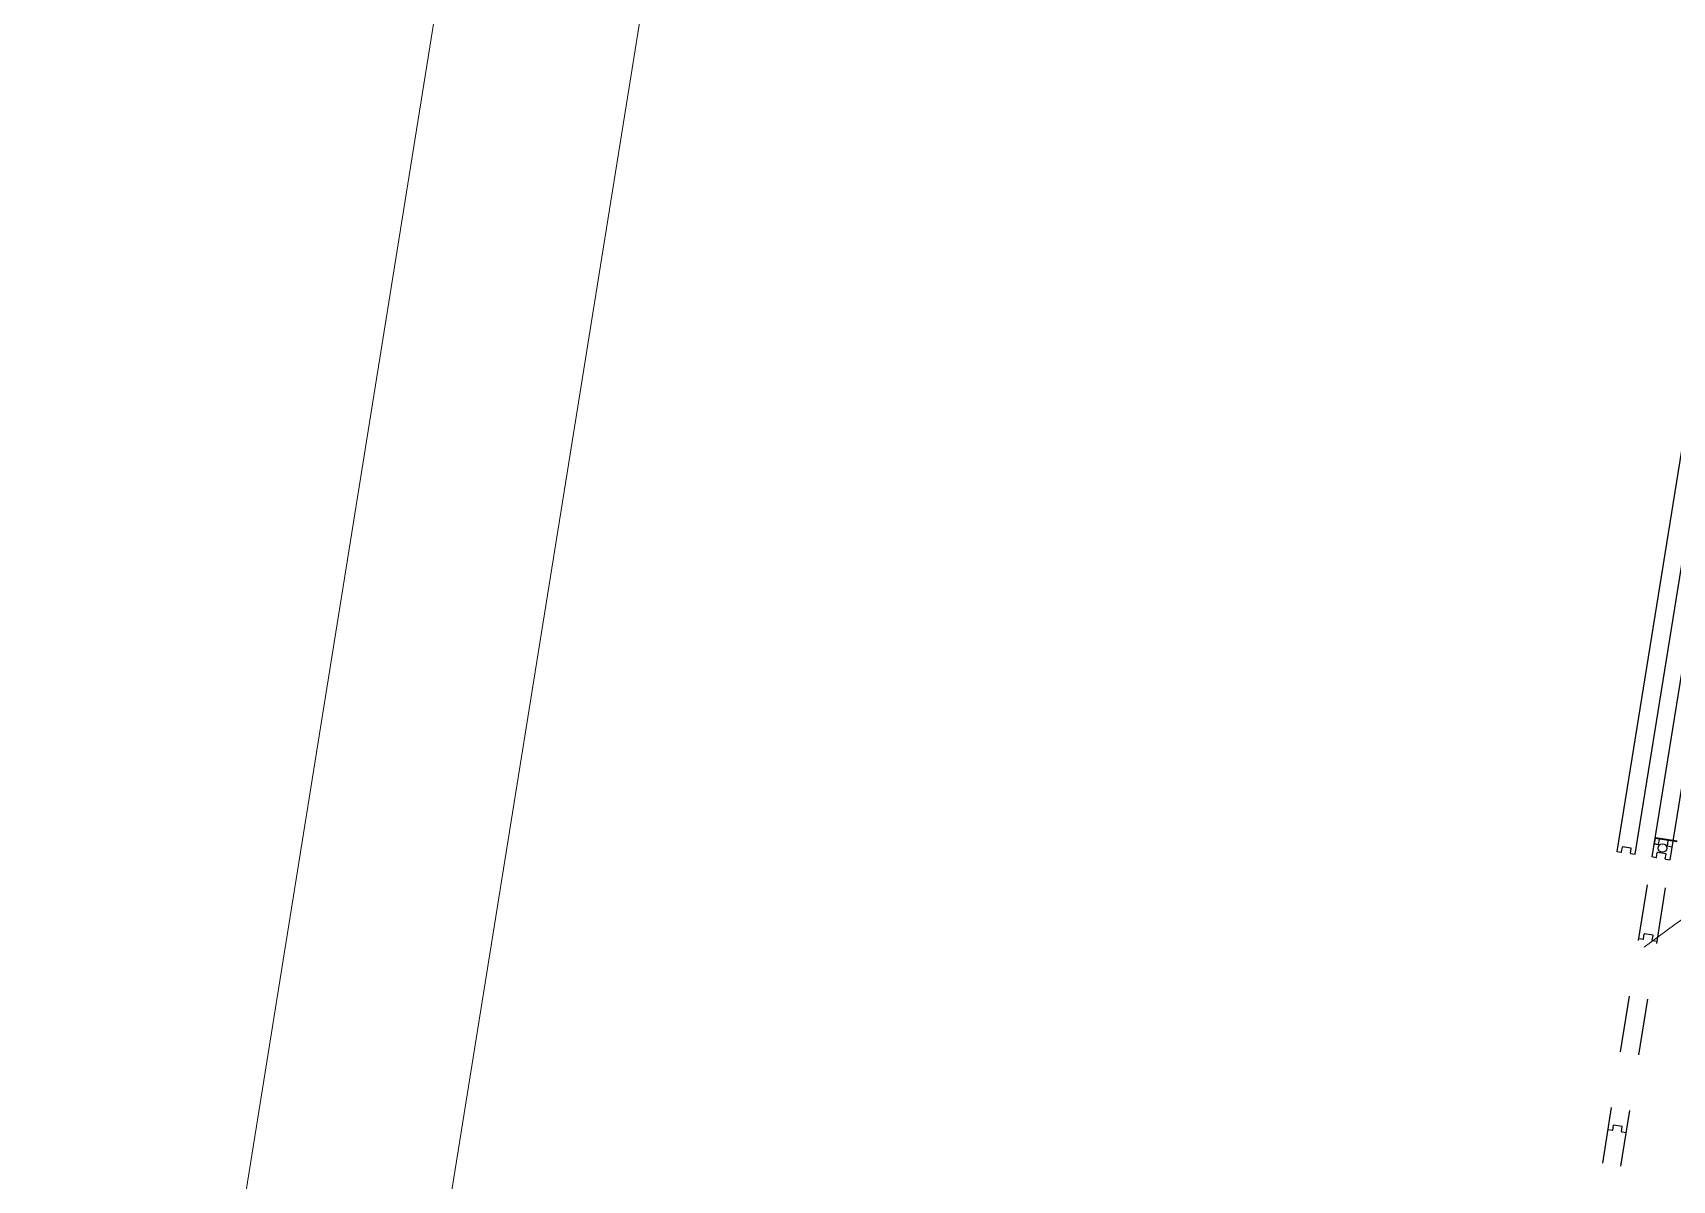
# Model space of a CAD drawing. Header units: centimetres. Extents: x 139057 to 200038, y 34824 to 80516.
# Drawn here: x 164044 to 164771, y 60285 to 60794 of the extents above; entities that cross this region are included whole.
import ezdxf

# ---------------------------------------------------------------- set-up
doc = ezdxf.new("R2010")
doc.units = ezdxf.units.CM
doc.header["$LTSCALE"] = 100
doc.linetypes.add('HIDDEN', pattern=[0.5, 0.25, -0.25])
doc.layers.get('0').update_dxf_attribs({"lineweight": 0})
doc.layers.add('410_STRUTTURE_001-AM_0', color=7, linetype='Continuous', lineweight=0)
doc.layers.add('440_SIMBOLI_001-AM_0', color=31, linetype='Continuous', lineweight=0)
doc.layers.add('A-SI-PORTONI TF', color=1, linetype='Continuous')

# ---------------------------------------------------------------- blocks, each defined once
blk = doc.blocks.new('P2_TF113')
at = {"ltscale": 150}
for p, q in [((7720, -25.1), (3897, -25.1)), ((3897, -107.1), (7720, -107.1)), ((7720, -182.1), (3897, -182.1)), ((7696.2, -205), (7696.2, -242.6)), ((7696.2, -207.8), (7696.2, -239.9)), ((7696.2, -207.8), (7696.2, -239.8)), ((7719, -204), (7697.2, -204)), ((7720, -203), (7720, -182.1)), ((3897, -264.1), (7720, -264.1)), ((7719, -243.6), (7697.2, -243.6)), ((7720, -264.1), (7720, -244.6))]:
    blk.add_line(p, q, dxfattribs=at)
at = {"ltscale": 10}
for p, q in [((7633.7, -7.8), (7633.7, -103.4)), ((7635.7, -8.8), (7635.7, -103.4)), ((7635.7, -57.1), (7636.9, -57.1)), ((7635.7, -57.1), (7635.7, -107.1)), ((7636.9, -57.1), (7636.9, -106.1)), ((7633.7, -103.4), (7635.7, -103.4)), ((7635.7, -107.1), (7660.7, -107.1)), ((7636.9, -106.1), (7659.7, -106.1)), ((7659.7, -106.1), (7659.7, -97.1)), ((7660.7, -97.1), (7659.7, -97.1)), ((7660.7, -107.1), (7660.7, -97.1))]:
    blk.add_line(p, q, dxfattribs=at)
for p, q in [((7636.9, -48), (7636.9, -85.6)), ((7636.9, -48), (7636.9, -85.6)), ((7659.7, -47), (7637.9, -47)), ((7660.7, -46), (7660.7, -26.1)), ((7659.7, -86.6), (7637.9, -86.6)), ((7660.7, -106.1), (7660.7, -87.6))]:
    blk.add_line(p, q)
at = {"linetype": 'HIDDEN', "ltscale": 10}
for p, q in [((11595.7, -25.1), (7661.7, -25.1)), ((8061.9, -48), (8061.9, -85.6)), ((8061.9, -48), (8061.9, -85.6)), ((8084.7, -47), (8062.9, -47)), ((8085.7, -46), (8085.7, -26.1)), ((8920.9, -48), (8920.9, -85.6)), ((8920.9, -48), (8920.9, -85.6)), ((8943.7, -47), (8921.9, -47)), ((8944.7, -46), (8944.7, -26.1)), ((11595.7, -107.1), (7661.7, -107.1)), ((8084.7, -86.6), (8062.9, -86.6)), ((8085.7, -106.1), (8085.7, -87.6)), ((8943.7, -86.6), (8921.9, -86.6)), ((8944.7, -106.1), (8944.7, -87.6))]:
    blk.add_line(p, q, dxfattribs=at)
at = {"ltscale": 60}
for p, q in [((7696.2, -48), (7696.2, -85.6)), ((7719, -47), (7697.2, -47)), ((7720, -46), (7720, -25.1)), ((7719, -86.6), (7697.2, -86.6)), ((7720, -87.6), (7720, -107.1))]:
    blk.add_line(p, q, dxfattribs=at)
at = {"ltscale": 10}
blk.add_circle((7673.2, -66.8), 19, dxfattribs=at)
for centre, start, end in [((7637.9, -48), 90, 180), ((7659.7, -46), 270, 0), ((7661.7, -26.1), 90, 180), ((7637.9, -85.6), 180, 270), ((7659.7, -87.6), 0, 90), ((7661.7, -106.1), 180, 270)]:
    blk.add_arc(centre, 1, start, end)
at = {"ltscale": 60}
for centre, start, end in [((7697.2, -48), 90, 180), ((7719, -46), 270, 0), ((7697.2, -85.6), 180, 270), ((7719, -87.6), 0, 90)]:
    blk.add_arc(centre, 1, start, end, dxfattribs=at)
at = {"linetype": 'HIDDEN'}
for centre, start, end in [((8062.9, -48), 90, 180), ((8084.7, -46), 270, 0), ((8086.7, -26.1), 90, 180), ((8921.9, -48), 90, 180), ((8943.7, -46), 270, 0), ((8945.7, -26.1), 90, 180), ((8062.9, -85.6), 180, 270), ((8084.7, -87.6), 0, 90), ((8086.7, -106.1), 180, 270), ((8921.9, -85.6), 180, 270), ((8943.7, -87.6), 0, 90), ((8945.7, -106.1), 180, 270)]:
    blk.add_arc(centre, 1, start, end, dxfattribs=at)
at = {"ltscale": 150}
for centre, start, end in [((7697.2, -205), 90, 180), ((7719, -203), 270, 0), ((7697.2, -242.6), 180, 270), ((7719, -244.6), 0, 90)]:
    blk.add_arc(centre, 1, start, end, dxfattribs=at)

msp = doc.modelspace()

# ---------------------------------------------------------------- linework, layer by layer
at = {"layer": '410_STRUTTURE_001-AM_0', "elevation": 0}
msp.add_lwpolyline([(164044.2, 59974.56), (164091.76, 60270.77), (164136.19, 60263.63), (164678.8, 63642.72), (164638.13, 63670.4), (164666.52, 63847.09), (164750.48, 63833.59), (164770.03, 63640.09), (164207.29, 60138.8), (164128.12, 59961.08)], close=True, dxfattribs=at)
at = {"layer": '440_SIMBOLI_001-AM_0', "elevation": 0}
msp.add_lwpolyline([(164870.56, 60464.65, 0.018548), (164758.86, 60388.21)], format="xyb", dxfattribs=at)

# ---------------------------------------------------------------- block references
at = {"layer": 'A-SI-PORTONI TF', "xscale": 0.1, "yscale": 0.1, "zscale": 0.1, "rotation": 260.8700497658871}
msp.add_blockref('P2_TF113', (164895.36, 61188.7, 0), dxfattribs=at)

doc.saveas('drawing.dxf')
